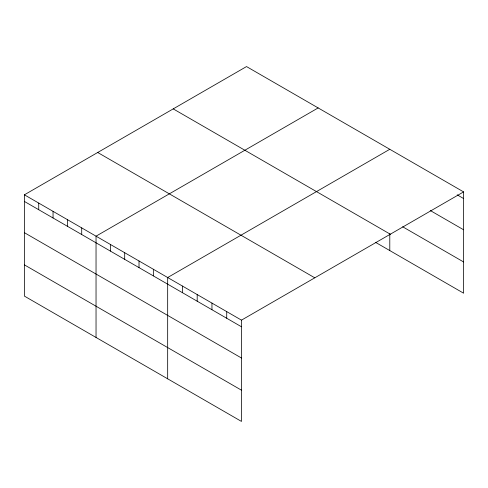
<?xml version="1.0" encoding="UTF-8"?>
<svg xmlns="http://www.w3.org/2000/svg" width="488" height="488" viewBox="0 0 488 488"><rect width="100%" height="100%" fill="white"/><g stroke="black" fill="none" stroke-linecap="round" stroke-linejoin="round"><path stroke-width="0.73" d="M463.6 191.9L246.519 66.569L24.4 194.81L24.4 296.1L241.481 421.431L241.481 320.14L463.6 191.9L463.6 293.19L375.467 242.304M318.158 107.927L96.038 236.168L96.038 337.458M389.79 149.285L167.671 277.526L167.671 378.816M457.183 194.828L463.6 198.537M430.227 210.505L463.6 229.775M402.63 226.755L463.6 261.952M173.222 108.891L390.302 234.216M97.698 152.488L314.778 277.818M24.4 194.81L241.481 320.14M24.4 201.446L241.481 326.777M24.4 232.684L241.481 358.015M24.4 264.862L241.481 390.193M389.79 233.819L389.79 250.576M226.719 311.618L226.719 318.255M211.957 303.097L211.957 309.734M197.195 294.569L197.195 301.212M182.433 286.047L182.433 292.684M153.348 269.254L153.348 275.891M139.019 260.982L139.019 267.619M124.69 252.711L124.69 259.348M110.361 244.439L110.361 251.076M81.709 227.896L81.709 234.533M67.381 219.624L67.381 226.261M53.052 211.353L53.052 217.99M38.729 203.081L38.729 209.718"/></g></svg>
